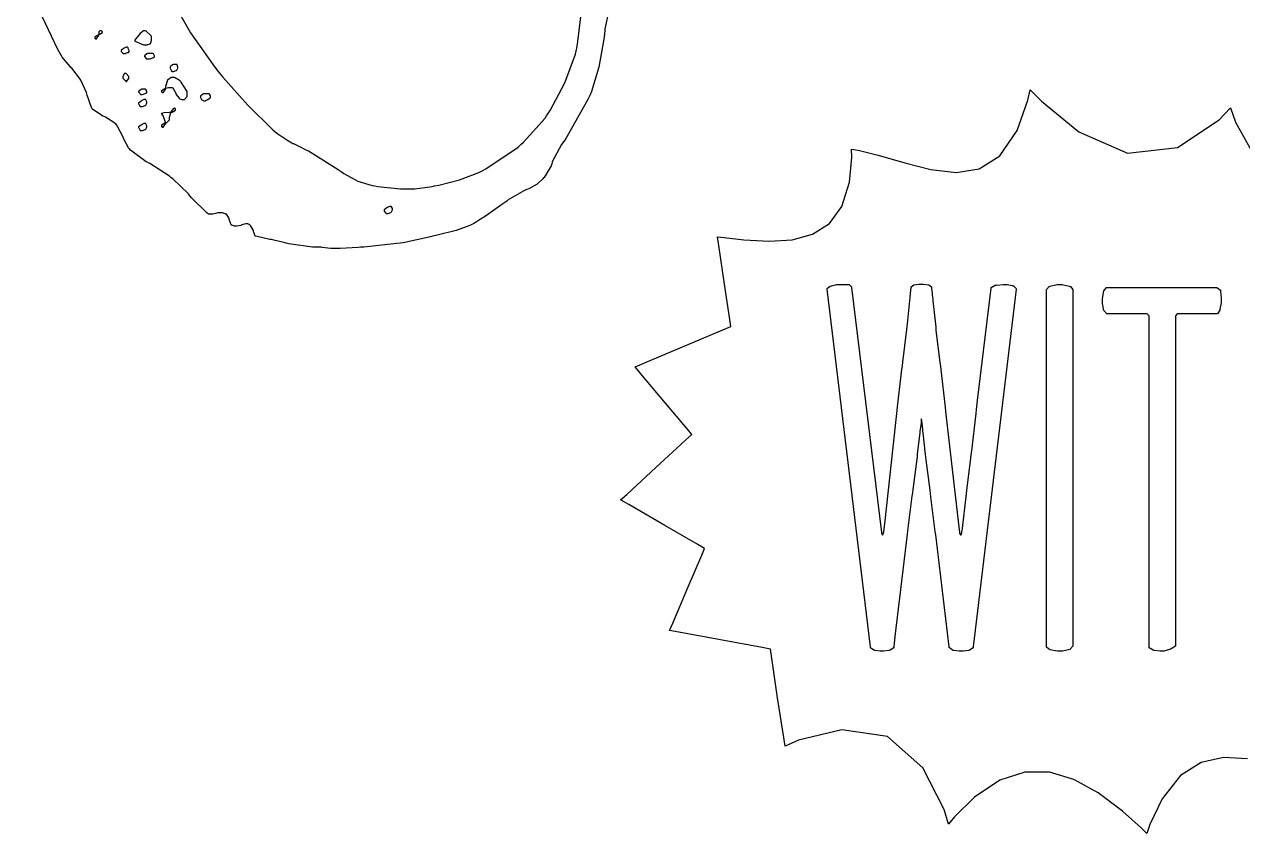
# Model space of a CAD drawing. Extents: x 55 to 302, y 40 to 307.
# Drawn here: x 63.9 to 137.5, y 40 to 89 of the extents above; entities that cross this region are included whole.
import ezdxf

# ---------------------------------------------------------------- set-up
doc = ezdxf.new("R2010")
doc.units = 0
doc.header["$MEASUREMENT"] = 0

msp = doc.modelspace()

# ---------------------------------------------------------------- linework, layer by layer
at = {"color": 32}
for points in [[(99.2092, 89.7033), (98.9983, 88.7056), (98.9901, 88.6174), (98.946, 88.204), (98.6236, 86.3921), (98.177, 84.9147), (98.0722, 84.6667), (97.966, 84.4201), (96.6075, 82.0388), (96.4487, 81.8085), (96.3785, 81.7122), (95.8137, 80.6552), (95.7792, 80.5395), (95.7432, 80.4252), (95.3301, 79.7197), (95.286, 79.6918), (95.2419, 79.6216), (94.893, 79.3006), (94.3846, 79.0303), (94.2619, 78.9862), (94.138, 78.934), (93.1415, 78.3527), (93.0631, 78.2807), (92.8247, 78.1142), (91.8326, 77.4181), (91.0689, 76.9317), (90.9465, 76.8696), (90.8308, 76.8092), (90.0024, 76.5044), (88.8559, 76.218), (88.5832, 76.164), (88.4509, 76.1199), (86.7999, 75.7686), (86.6069, 75.741), (86.4126, 75.7149), (84.4102, 75.504), (84.2077, 75.4944), (84.0754, 75.4779), (82.9839, 75.4242), (82.6202, 75.4242), (82.4258, 75.4242), (81.8967, 75.4863), (81.8444, 75.4944), (81.3153, 75.4944), (79.8766, 75.6969), (79.7278, 75.741), (79.6562, 75.7686), (78.8885, 75.9449), (78.8098, 75.9534), (78.7301, 75.9629), (77.9639, 76.1379), (77.8937, 76.164), (77.8577, 76.164), (77.76, 76.4025), (77.7515, 76.4466), (77.742, 76.5006), (77.567, 76.8188), (77.5409, 76.8354), (77.5229, 76.8533), (77.403, 76.9056), (77.3645, 76.9056), (77.2763, 76.9056), (77.0378, 76.8449), (77.0117, 76.8354), (76.9842, 76.8188), (76.7401, 76.7652), (76.659, 76.7652), (76.5969, 76.7652), (76.4385, 76.8269), (76.4124, 76.8354), (76.3944, 76.8533), (76.2787, 77.1701), (76.2702, 77.2223), (76.2607, 77.2763), (76.109, 77.5049), (76.0596, 77.5049), (76.0416, 77.5229), (75.868, 77.5751), (75.8112, 77.5751), (75.5646, 77.5751), (75.5371, 77.5589), (75.2934, 77.5049), (75.2119, 77.5049), (75.0355, 77.5049), (74.9293, 77.5765), (73.9951, 78.4849), (73.9069, 78.5992), (73.8188, 78.715), (72.8747, 79.6216), (72.7784, 79.6918), (72.6627, 79.7899), (71.4816, 80.5575), (71.3673, 80.6097), (71.2516, 80.6633), (70.309, 81.3675), (70.2388, 81.4557), (70.1947, 81.4998), (69.9022, 82.0304), (69.886, 82.091), (69.868, 82.1531), (69.5138, 82.8326), (69.4612, 82.9028), (69.4171, 82.9564), (68.7998, 83.3699), (68.7215, 83.396), (68.6414, 83.4238), (68.024, 83.8383), (67.9799, 83.8909), (67.9524, 83.9445), (67.6892, 84.6847), (67.6631, 84.7729), (67.6451, 84.861), (67.3185, 85.6022), (67.2744, 85.6548), (67.2303, 85.7264), (66.7632, 86.3163), (66.711, 86.3604), (66.657, 86.414), (66.1899, 86.9957), (66.1458, 87.0659), (65.8978, 87.4903), (63.8955, 91.7222)], [(72.7685, 90.5397), (73.9373, 88.459), (75.3001, 86.5188), (75.6006, 86.148), (75.8994, 85.7786), (77.403, 84.0853), (78.9259, 82.6022), (79.2346, 82.3376), (79.339, 82.2674), (79.7676, 81.9905), (80.0724, 81.8018), (80.1165, 81.7742), (80.1606, 81.7577), (80.4855, 81.5993), (80.953, 81.3689), (81.0687, 81.3153), (81.2271, 81.2271), (82.8753, 80.2047), (83.0432, 80.0806), (83.21, 79.9578), (84.0659, 79.4949), (84.9217, 79.2261), (85.0896, 79.1986), (85.266, 79.1725), (86.6415, 79.0222), (87.1001, 79.0222), (87.497, 79.0222), (88.5553, 79.1725), (88.6876, 79.1986), (88.9522, 79.2427), (90.201, 79.5651), (91.3613, 80.0104), (91.5818, 80.1165), (91.8023, 80.2308), (93.7412, 81.5538), (93.9091, 81.704), (94.076, 81.854), (95.3742, 83.2915), (95.4624, 83.4319), (95.6829, 83.7586), (96.5771, 85.4258), (97.2083, 87.1636), (97.2965, 87.5249), (97.3487, 87.9313), (97.6256, 90.0864)]]:
    msp.add_lwpolyline(points, dxfattribs=at)
for points in [[(68.3687, 88.3348), (68.4128, 88.3528), (68.6153, 88.4728), (68.6153, 88.5112), (68.6153, 88.5292), (68.5617, 88.5832), (68.5451, 88.5832), (68.4749, 88.5832), (68.4569, 88.5832), (68.4029, 88.5292), (68.4029, 88.5112), (68.4029, 88.3348), (68.3588, 88.3186), (68.1563, 88.1987), (68.1563, 88.1585), (68.1563, 88.1422), (68.2089, 88.0883), (68.2265, 88.0883), (68.2406, 88.0844), (68.3687, 88.2731), (68.3687, 88.3348)], [(70.5556, 87.9821), (70.6258, 87.938), (71.1013, 87.7355), (71.2611, 87.7355), (71.3218, 87.7355), (71.4982, 87.7976), (71.5077, 87.8057), (71.5243, 87.8237), (71.5779, 87.9972), (71.5779, 88.054), (71.5779, 88.2304), (71.5603, 88.2745), (71.2692, 88.5652), (71.2251, 88.5832), (71.1549, 88.5832), (71.089, 88.5832), (70.8946, 88.4287), (70.6162, 88.0801), (70.5556, 87.9821)], [(69.85, 87.2063), (69.9202, 87.2063), (69.9809, 87.2063), (70.1407, 87.2684), (70.1668, 87.2765), (70.1848, 87.2765), (70.2388, 87.3305), (70.2388, 87.3485), (70.2388, 87.3926), (70.1753, 87.5069), (70.1668, 87.5249), (70.1668, 87.5425), (70.1132, 87.5951), (70.0966, 87.5951), (70.0525, 87.5951), (69.9368, 87.5344), (69.9202, 87.5249), (69.8927, 87.5069), (69.7438, 87.3883), (69.7438, 87.3485), (69.7523, 87.34), (69.8405, 87.2243), (69.85, 87.2063)], [(71.2611, 86.8895), (71.4375, 86.8895), (71.4982, 86.8895), (71.6566, 86.9516), (71.6841, 86.9597), (71.7007, 86.9597), (71.7543, 87.0133), (71.7543, 87.0299), (71.7543, 87.074), (71.6926, 87.1897), (71.6841, 87.2063), (71.3313, 87.2063), (71.3038, 87.1897), (71.1549, 87.0701), (71.1549, 87.0299), (71.1634, 87.0218), (71.2516, 86.899), (71.2611, 86.8895)], [(73.1312, 86.5367), (72.8846, 86.5367), (72.8567, 86.5202), (72.7082, 86.4002), (72.7082, 86.3604), (72.7082, 86.3163), (72.7685, 86.202), (72.7784, 86.184), (72.8486, 86.1138), (72.9093, 86.1138), (73.0677, 86.1755), (73.0952, 86.184), (73.1118, 86.202), (73.1654, 86.3215), (73.1654, 86.3604), (73.1739, 86.3783), (73.1393, 86.5202), (73.1312, 86.5367)], [(69.85, 85.761), (69.85, 85.7169), (69.9823, 85.5846), (70.0264, 85.5846), (70.0264, 85.5126), (70.0705, 85.5126), (70.2028, 85.6989), (70.2028, 85.761), (70.2028, 85.8227), (70.0525, 85.9991), (70.0264, 86.0076), (69.9562, 86.0076), (69.9562, 86.0076), (69.85, 85.8227), (69.85, 85.761)], [(73.5542, 84.4201), (73.5803, 84.4381), (73.7306, 84.6102), (73.7306, 84.6667), (73.7306, 84.9133), (73.703, 84.9672), (73.3764, 85.4685), (73.3418, 85.5126), (73.3062, 85.5567), (72.9629, 85.761), (72.8486, 85.761), (72.7756, 85.761), (72.5565, 85.5984), (72.4337, 85.2054), (72.4256, 85.0896), (72.3815, 85.0731), (72.179, 84.9535), (72.179, 84.9133), (72.179, 84.8967), (72.2313, 84.8431), (72.2492, 84.8431), (72.2933, 84.8431), (72.4256, 85.029), (72.4256, 85.0896), (72.4517, 85.1076), (72.6172, 85.1598), (72.6722, 85.1598), (72.8486, 85.1598), (72.8652, 85.1337), (73.043, 84.8085), (73.061, 84.7729), (73.0772, 84.7383), (73.2621, 84.4998), (73.2716, 84.4903), (73.2882, 84.4737), (73.4081, 84.4201), (73.448, 84.4201), (73.5542, 84.4201)], [(70.9083, 84.7369), (70.9785, 84.7369), (71.0392, 84.7369), (71.199, 84.799), (71.2251, 84.8071), (71.2431, 84.8071), (71.2971, 84.861), (71.2971, 84.879), (71.2971, 84.9231), (71.2336, 85.0374), (71.2251, 85.0554), (70.9785, 85.0554), (70.951, 85.0374), (70.8021, 84.9189), (70.8021, 84.879), (70.8283, 84.879), (70.8988, 84.7549), (70.9083, 84.7369)], [(74.6125, 84.4201), (74.6291, 84.4035), (74.749, 84.3499), (74.7889, 84.3499), (74.833, 84.3499), (74.9473, 84.4116), (74.9653, 84.4201), (74.9914, 84.4381), (75.1417, 84.5577), (75.1417, 84.5965), (75.1417, 84.6406), (75.0796, 84.7563), (75.0715, 84.7729), (74.7187, 84.7729), (74.6912, 84.7563), (74.5423, 84.6363), (74.5423, 84.5965), (74.5324, 84.5799), (74.5945, 84.4296), (74.6125, 84.4201)], [(70.9083, 83.9971), (70.9785, 83.9971), (71.0392, 83.9971), (71.199, 84.0588), (71.2251, 84.0673), (71.2431, 84.0853), (71.2971, 84.2049), (71.2971, 84.2437), (71.2971, 84.2878), (71.2336, 84.4035), (71.2251, 84.4201), (71.1549, 84.4201), (71.1108, 84.4201), (70.9951, 84.3594), (70.9785, 84.3499), (70.951, 84.3319), (70.8021, 84.2133), (70.8021, 84.1735), (70.8106, 84.1555), (70.8988, 84.0066), (70.9083, 83.9971)], [(72.7784, 83.6443), (72.8225, 83.662), (73.025, 83.7819), (73.025, 83.8207), (73.025, 83.8909), (72.9548, 83.8909), (72.9107, 83.8909), (72.7784, 83.7061), (72.7784, 83.6443), (72.6627, 83.6443), (72.3194, 83.6221), (72.179, 83.5851), (72.179, 83.5723), (72.179, 83.5561), (72.2313, 83.5021), (72.2492, 83.5021), (72.2658, 83.476), (72.4076, 83.0626), (72.4256, 83.009), (72.3815, 82.9924), (72.179, 82.8724), (72.179, 82.8326), (72.179, 82.816), (72.2313, 82.7624), (72.2492, 82.7624), (72.2933, 82.7624), (72.4256, 82.9483), (72.4256, 83.009), (72.4863, 83.009), (72.6722, 83.1949), (72.6722, 83.2556), (72.6722, 83.3533), (72.7604, 83.6179), (72.7784, 83.6443)], [(70.9083, 82.55), (70.9785, 82.55), (71.0392, 82.55), (71.199, 82.6121), (71.2251, 82.6202), (71.2431, 82.6382), (71.2971, 82.7581), (71.2971, 82.7966), (71.2971, 82.8407), (71.2336, 82.9564), (71.2251, 82.973), (71.1549, 82.973), (71.1108, 82.973), (70.9951, 82.9123), (70.9785, 82.9028), (70.951, 82.8862), (70.8021, 82.7663), (70.8021, 82.7264), (70.8106, 82.7098), (70.8988, 82.5595), (70.9083, 82.55)], [(85.761, 77.5409), (85.8312, 77.5409), (85.8919, 77.5409), (86.0503, 77.603), (86.0778, 77.6111), (86.0944, 77.6291), (86.148, 77.749), (86.148, 77.7875), (86.148, 77.8316), (86.0859, 77.9473), (86.0778, 77.9639), (86.0076, 77.9639), (85.9635, 77.9639), (85.8478, 77.9032), (85.8312, 77.8937), (85.8037, 77.8771), (85.6548, 77.7572), (85.6548, 77.7173), (85.6548, 77.6732), (85.743, 77.5504), (85.761, 77.5409)]]:
    msp.add_lwpolyline(points, close=True, dxfattribs=at)
at = {"color": 42}
msp.add_lwpolyline([(137.848, 44.5548), (136.401, 44.6401), (135.039, 44.3399), (133.794, 43.5462), (132.691, 42.1488), (131.943, 40.5846), (131.763, 40.0403), (131.404, 40.3916), (130.285, 41.3949), (128.816, 42.5055), (127.347, 43.3105), (125.87, 43.7501), (124.382, 43.7596), (122.871, 43.2802), (121.336, 42.2494), (120.122, 41.0464), (119.768, 40.6054), (119.499, 41.4955), (118.219, 44.0228), (116.086, 45.9066), (113.323, 46.3201), (110.699, 45.689), (109.89, 45.3319), (109.802, 45.8611), (109.422, 48.248), (109.079, 50.6511), (109.008, 51.1888), (109.008, 51.1888), (108.505, 51.2865), (103.46, 52.2125), (102.905, 52.3173), (103.09, 52.7583), (103.976, 54.8308), (104.845, 56.8674), (105.022, 57.2904), (104.615, 57.5208), (102.614, 58.6768), (100.435, 59.9376), (99.9423, 60.2188), (100.312, 60.555), (102.079, 62.1827), (103.866, 63.8267), (104.246, 64.1696), (103.981, 64.4881), (102.653, 66.0714), (101.167, 67.849), (100.824, 68.2625), (101.344, 68.483), (106.132, 70.4935), (106.609, 70.696), (106.547, 71.1207), (106.23, 73.2677), (105.876, 75.6102), (105.797, 76.1298), (106.196, 76.0748), (107.399, 75.9382), (108.92, 75.8553), (110.317, 75.9506), (111.547, 76.2896), (112.565, 76.9387), (113.327, 77.9653), (113.79, 79.4385), (113.925, 80.9279), (113.911, 81.4215), (114.314, 81.3608), (115.507, 81.0687), (117.121, 80.6002), (118.707, 80.1882), (120.221, 80.0061), (121.623, 80.2266), (122.866, 81.0204), (123.908, 82.5609), (124.567, 84.3926), (124.707, 85.0194), (125.389, 84.3319), (127.653, 82.4826), (130.584, 81.1788), (133.601, 81.522), (136.134, 83.2044), (136.808, 83.9251), (137.115, 83.0654), (138.47, 80.6358)], dxfattribs=at)
at = {"color": 7}
for points in [[(123.19, 73.2374), (123.304, 73.2374), (123.613, 73.1753), (123.649, 73.1654), (123.693, 73.1573), (123.869, 72.9823), (123.861, 72.9548), (121.249, 51.3292), (121.249, 51.277), (121.037, 51.1267), (121.003, 51.1168), (120.967, 51.1087), (120.649, 51.0826), (120.544, 51.0826), (120.42, 51.0826), (120.085, 51.1087), (120.051, 51.1168), (120.015, 51.1267), (119.812, 51.3031), (119.804, 51.3292), (118.992, 58.1021), (118.965, 58.3145), (118.7, 60.3966), (118.674, 60.6076), (118.648, 60.8115), (118.419, 62.636), (118.393, 62.7944), (118.375, 62.9543), (118.225, 64.2772), (118.217, 64.3819), (118.207, 64.4881), (118.167, 64.8589), (118.145, 65.0173), (118.145, 65.0173), (118.145, 65.0448), (118.11, 65.1235), (118.11, 65.1235), (118.11, 65.097), (118.11, 65.0378), (118.11, 65.0173), (118.11, 64.8589), (118.048, 64.4797), (118.04, 64.3819), (118.03, 64.2856), (117.88, 62.9888), (117.864, 62.8304), (117.846, 62.6717), (117.607, 60.8461), (117.581, 60.6418), (117.554, 60.4393), (117.289, 58.3501), (117.263, 58.1381), (117.201, 57.6365), (116.523, 51.9645), (116.453, 51.3292), (116.453, 51.277), (116.248, 51.1267), (116.204, 51.1168), (116.16, 51.1087), (115.85, 51.0826), (115.747, 51.0826), (115.631, 51.0826), (115.332, 51.1087), (115.288, 51.1168), (115.244, 51.1267), (115.042, 51.2794), (115.042, 51.3292), (112.43, 72.9548), (112.43, 72.9989), (112.579, 73.1227), (112.606, 73.1312), (112.632, 73.1492), (113.009, 73.2374), (113.135, 73.2374), (113.276, 73.2374), (113.594, 73.2374), (113.701, 73.2374), (113.753, 73.2374), (113.911, 73.1051), (113.911, 73.061), (115.711, 58.2443), (115.717, 58.2055), (115.768, 58.0898), (115.838, 58.2306), (115.852, 58.2785), (115.93, 58.958), (116.601, 65.0709), (116.663, 65.6167), (116.689, 65.8467), (116.954, 68.1122), (116.982, 68.3327), (117.008, 68.5532), (117.237, 70.5196), (117.263, 70.696), (117.281, 70.8723), (117.429, 72.2849), (117.439, 72.3896), (117.447, 72.4958), (117.487, 72.8846), (117.511, 73.061), (117.511, 73.061), (117.511, 73.1008), (117.664, 73.2194), (117.999, 73.2716), (118.11, 73.2716), (118.229, 73.2716), (118.586, 73.2194), (118.746, 73.1008), (118.746, 73.061), (118.746, 73.0127), (118.766, 72.8666), (118.806, 72.4697), (118.816, 72.3554), (118.824, 72.2492), (118.974, 70.8381), (118.992, 70.6617), (119.009, 70.4854), (119.247, 68.519), (119.275, 68.2985), (119.301, 68.078), (119.564, 65.8192), (119.592, 65.5807), (119.652, 65.0434), (120.358, 58.9234), (120.438, 58.2443), (120.438, 58.2097), (120.492, 58.1021), (120.51, 58.1021), (120.526, 58.1021), (120.57, 58.2524), (120.58, 58.2785), (120.606, 58.4909), (120.844, 60.4312), (120.862, 60.6076), (120.879, 60.784), (121.117, 62.7503), (121.143, 62.9708), (121.17, 63.1913), (121.434, 65.4498), (121.462, 65.6869), (121.522, 66.2259), (122.264, 72.347), (122.344, 73.025), (122.344, 73.0691), (122.582, 73.1933), (122.626, 73.2014), (122.678, 73.2109), (123.062, 73.2374), (123.19, 73.2374)], [(126.507, 51.0826), (126.351, 51.0826), (125.888, 51.1584), (125.695, 51.314), (125.695, 51.3652), (125.695, 72.8846), (125.695, 72.9463), (125.844, 73.1146), (125.871, 73.1312), (125.898, 73.1492), (126.328, 73.2374), (126.471, 73.2374), (126.629, 73.2374), (127.07, 73.1492), (127.106, 73.1312), (127.14, 73.1146), (127.283, 72.9425), (127.283, 72.8846), (127.283, 51.4354), (127.291, 51.3828), (127.105, 51.1803), (126.655, 51.0826), (126.507, 51.0826)], [(136.208, 72.8486), (136.216, 72.814), (136.242, 72.4172), (136.242, 72.2835), (136.242, 72.1431), (136.18, 71.7557), (136.172, 71.7201), (136.163, 71.6855), (136.037, 71.4735), (135.996, 71.4735), (133.633, 71.4735), (133.597, 71.4735), (133.49, 71.3412), (133.49, 71.2971), (133.49, 51.4354), (133.49, 51.3747), (133.226, 51.2064), (133.174, 51.1888), (133.12, 51.1708), (132.789, 51.0826), (132.68, 51.0826), (132.556, 51.0826), (132.23, 51.1087), (132.185, 51.1168), (132.132, 51.1267), (131.903, 51.2794), (131.903, 51.3292), (131.903, 71.2971), (131.903, 71.3412), (131.771, 71.4735), (131.727, 71.4735), (129.399, 71.4735), (129.339, 71.4735), (129.159, 71.6636), (129.081, 72.1032), (129.081, 72.2492), (129.081, 72.4006), (129.155, 72.8543), (129.311, 73.061), (129.363, 73.061), (135.96, 73.061), (135.994, 73.0705), (136.208, 72.9051), (136.208, 72.8486)]]:
    msp.add_lwpolyline(points, close=True, dxfattribs=at)

doc.saveas('drawing.dxf')
